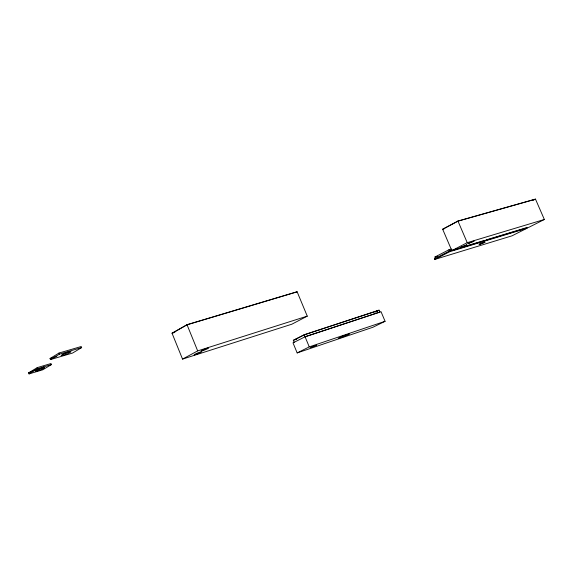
<?xml version="1.0" encoding="UTF-8"?>
<svg xmlns="http://www.w3.org/2000/svg" width="573" height="573" viewBox="0 0 573 573"><rect width="100%" height="100%" fill="white"/><g stroke="black" fill="none" stroke-linecap="round" stroke-linejoin="round"><path stroke-width="0.86" d="M50.044 358.505L59.005 353.04L81.216 346.515L81.645 347.596L72.592 353.04L50.474 359.586L50.044 358.505L56.849 356.492M37.195 367.644L28.65 372.851L29.065 373.904L42.789 369.786L51.405 364.593L50.99 363.533L37.195 367.644L37.639 368.704L29.065 373.904M50.474 359.586L59.456 354.128L81.645 347.596M172.029 333.192L187.013 324.683L297.108 291.729L307.264 316.146L291.836 324.211L182.536 359.099L172.029 333.192L174.586 332.426M295.582 292.559L297.108 291.729M182.536 359.099L197.678 350.898L307.264 316.146M484.106 241.978L480.683 243.539M442.657 229.207L457.949 221.042L535.469 199.096L544.35 219.488L529.037 227.23L451.825 250.63L442.657 229.207L444.369 228.72M443.617 228.806L457.884 221.192L534.552 199.476M532.976 200.299L535.469 199.096M435.509 258.344L434.943 257.019L448.874 249.807L451.424 249.04M526.745 227.617L527.017 228.247L512.04 235.818L434.742 259.44L434.463 258.781L449.511 251.003L459.696 247.923M434.742 259.44L449.798 251.676L527.017 228.247M451.825 250.63L467.239 242.673L544.35 219.488M294.178 342.36L293.326 340.29L304.227 334.725L379.054 310.151L379.885 312.127L305.094 336.817L293.004 342.847L297.172 352.918L372.923 327.255L385.077 321.303L381.016 311.662L305.044 336.731M376.017 311.547L377.6 310.752L304.292 334.84L294.83 339.66L296.513 339.109M375.136 312.106L379.054 310.151M297.172 352.918L309.255 346.887L385.077 321.303M479.422 243.991L479.995 243.797M293.326 340.29L296.721 339.173M434.463 258.781L436.16 258.258M434.943 257.019L437.486 256.246M174.887 332.204L173.175 332.72L187.156 324.776L296.026 292.18M461.394 247.407L484.307 240.467M486.004 239.951L525.892 227.875M451.99 250.372L449.447 251.146L448.874 249.807M30.262 372.364L28.65 372.851L37.639 368.704L51.405 364.593M457.949 221.042L467.239 242.673M449.511 251.003L449.798 251.676M59.005 353.04L59.456 354.128M304.227 334.725L309.255 346.887M187.013 324.683L197.678 350.898M68.903 351.772A5.329 0.659 -21.5 0 1 62.887 354.157M43.648 367.021A4.921 0.587 -21.4 0 1 42.954 367.429M42.03 367.887A4.921 0.587 -21.4 0 1 35.719 370.115M460.706 247.386L466.759 244.843L460.706 247.386M310.81 347.489L316.368 345.24L310.81 347.489M467.955 243.618L473.978 241.161L467.955 243.618M479.157 244.564L484.901 242.257L479.157 244.564M342.697 336.208L338.249 338.407L344.91 336.15L349.358 333.959L342.697 336.208M63.295 355.239A5.329 0.652 -21.5 0 0 71.038 351.715A5.329 0.652 -21.5 0 0 63.94 353.777A5.329 0.652 -21.5 0 0 63.295 355.239M37.847 370.731A4.921 0.587 -21.4 0 0 44.622 367.551A4.921 0.587 -21.4 0 0 37.632 369.728A4.921 0.587 -21.4 0 0 37.847 370.731M202.67 350.733A3.968 0.365 -22.2 0 0 208.465 348.105A3.968 0.365 -22.2 0 0 203.272 349.802A3.968 0.365 -22.2 0 0 202.67 350.733M195.959 354.422A3.947 0.365 -22.2 0 0 201.374 351.886A3.947 0.365 -22.2 0 0 195.823 353.799A3.947 0.365 -22.2 0 0 195.959 354.422"/></g></svg>
